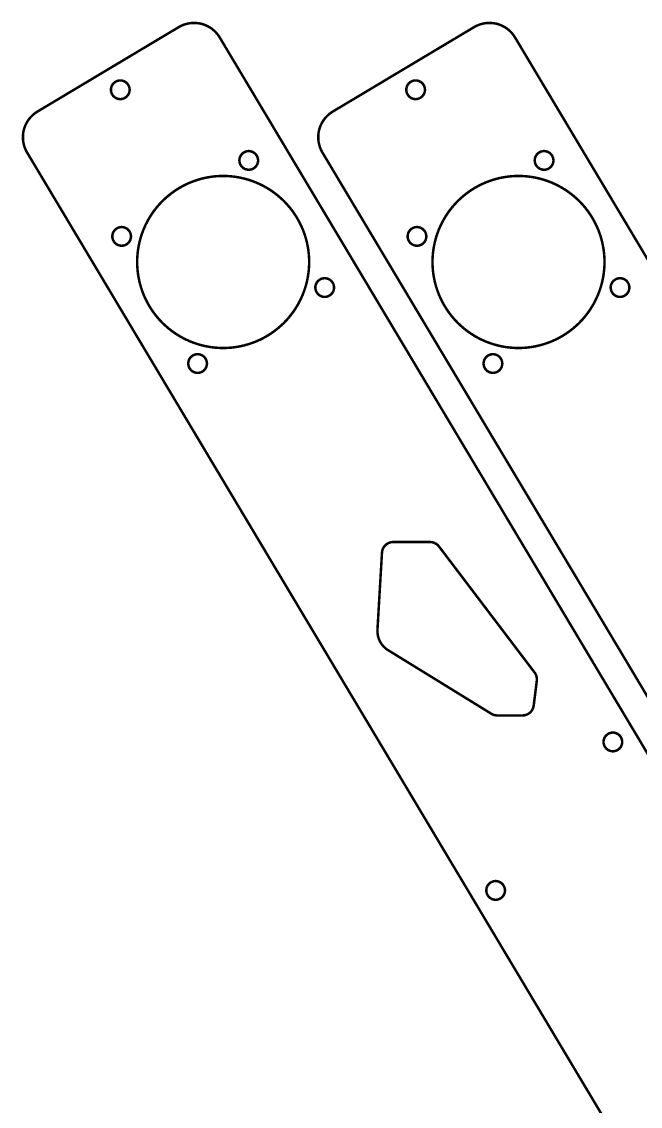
# Model space of a CAD drawing. Extents: x 0 to 578, y 0 to 442.
# Drawn here: x 0 to 82.7, y 297.1 to 442.1 of the extents above; entities that cross this region are included whole.
import ezdxf

# ---------------------------------------------------------------- set-up
doc = ezdxf.new("R2010")
doc.units = 0
doc.layers.get('0').update_dxf_attribs({"linetype": 'CONTINUOUS'})

msp = doc.modelspace()

# ---------------------------------------------------------------- linework, layer by layer
at = {"color": 0, "const_width": 0.3333}
for points in [[(84.0868, 285.126), (0.7327, 424.622), (0.7327, 424.622), (0.682, 424.707), (0.5467, 424.971), (0.3971, 425.335), (0.2844, 425.71), (0.2089, 426.092), (0.1711, 426.481), (0.1713, 426.872), (0.21, 427.263), (0.2635, 427.556), (0.2877, 427.651), (0.3118, 427.747), (0.4032, 428.029), (0.5544, 428.392), (0.7395, 428.737), (0.9569, 429.061), (1.2047, 429.362), (1.4814, 429.639), (1.7853, 429.888), (2.0298, 430.057), (2.1147, 430.107), (21, 441.392), (21.0849, 441.443), (21.3494, 441.578), (21.7128, 441.728), (22.0874, 441.84), (22.4703, 441.917), (22.8586, 441.954), (23.2497, 441.954), (23.6408, 441.915), (23.9331, 441.861), (24.029, 441.838), (24.1247, 441.814), (24.4075, 441.722), (24.7703, 441.571), (25.1149, 441.386), (25.439, 441.168), (25.7403, 440.921), (26.0168, 440.643), (26.2658, 440.34), (26.4347, 440.096), (26.4856, 440.01), (119.035, 285.126)], [(123.579, 285.126), (40.2251, 424.622), (40.2251, 424.622), (40.1744, 424.707), (40.0392, 424.971), (39.8896, 425.335), (39.7768, 425.71), (39.7014, 426.092), (39.6635, 426.481), (39.6638, 426.872), (39.7024, 427.263), (39.7558, 427.556), (39.78, 427.651), (39.8042, 427.747), (39.8956, 428.029), (40.0467, 428.392), (40.2318, 428.737), (40.4492, 429.061), (40.6971, 429.362), (40.9739, 429.639), (41.2778, 429.888), (41.5222, 430.057), (41.6071, 430.107), (60.4924, 441.392), (60.5772, 441.443), (60.8418, 441.578), (61.2051, 441.728), (61.5797, 441.84), (61.9626, 441.917), (62.351, 441.954), (62.7421, 441.954), (63.1332, 441.915), (63.4256, 441.861), (63.5214, 441.838), (63.6172, 441.814), (63.9, 441.722), (64.2626, 441.571), (64.6072, 441.386), (64.9312, 441.168), (65.2326, 440.921), (65.5092, 440.643), (65.7582, 440.34), (65.9271, 440.096), (65.9779, 440.01), (158.526, 285.126)]]:
    msp.add_lwpolyline(points, dxfattribs=at)
at = {"color": 0}
for points in [[(84.0868, 285.126), (0.7327, 424.622), (0.7327, 424.622), (0.682, 424.707), (0.5467, 424.971), (0.3971, 425.335), (0.2844, 425.71), (0.2089, 426.092), (0.1711, 426.481), (0.1713, 426.872), (0.21, 427.263), (0.2635, 427.556), (0.2877, 427.651), (0.3118, 427.747), (0.4032, 428.029), (0.5544, 428.392), (0.7395, 428.737), (0.9569, 429.061), (1.2047, 429.362), (1.4814, 429.639), (1.7853, 429.888), (2.0298, 430.057), (2.1147, 430.107), (21, 441.392), (21.0849, 441.443), (21.3494, 441.578), (21.7128, 441.728), (22.0874, 441.84), (22.4703, 441.917), (22.8586, 441.954), (23.2497, 441.954), (23.6408, 441.915), (23.9331, 441.861), (24.029, 441.838), (24.1247, 441.814), (24.4075, 441.722), (24.7703, 441.571), (25.1149, 441.386), (25.439, 441.168), (25.7403, 440.921), (26.0168, 440.643), (26.2658, 440.34), (26.4347, 440.096), (26.4856, 440.01), (119.035, 285.126)], [(123.579, 285.126), (40.2251, 424.622), (40.2251, 424.622), (40.1744, 424.707), (40.0392, 424.971), (39.8896, 425.335), (39.7768, 425.71), (39.7014, 426.092), (39.6635, 426.481), (39.6638, 426.872), (39.7024, 427.263), (39.7558, 427.556), (39.78, 427.651), (39.8042, 427.747), (39.8956, 428.029), (40.0467, 428.392), (40.2318, 428.737), (40.4492, 429.061), (40.6971, 429.362), (40.9739, 429.639), (41.2778, 429.888), (41.5222, 430.057), (41.6071, 430.107), (60.4924, 441.392), (60.5772, 441.443), (60.8418, 441.578), (61.2051, 441.728), (61.5797, 441.84), (61.9626, 441.917), (62.351, 441.954), (62.7421, 441.954), (63.1332, 441.915), (63.4256, 441.861), (63.5214, 441.838), (63.6172, 441.814), (63.9, 441.722), (64.2626, 441.571), (64.6072, 441.386), (64.9312, 441.168), (65.2326, 440.921), (65.5092, 440.643), (65.7582, 440.34), (65.9271, 440.096), (65.9779, 440.01), (158.526, 285.126)]]:
    msp.add_lwpolyline(points, dxfattribs=at)
at = {"color": 0, "const_width": 0.3333}
for points in [[(11.9385, 433.019), (11.9385, 433.083), (11.9639, 433.272), (12.0367, 433.507), (12.152, 433.719), (12.3046, 433.904), (12.4896, 434.057), (12.7019, 434.172), (12.9366, 434.244), (13.1255, 434.269), (13.1885, 434.269), (13.2515, 434.269), (13.4404, 434.244), (13.6751, 434.172), (13.8874, 434.057), (14.0724, 433.904), (14.225, 433.719), (14.3403, 433.507), (14.4131, 433.272), (14.4385, 433.083), (14.4385, 433.019), (14.4385, 432.957), (14.4131, 432.768), (14.3403, 432.533), (14.225, 432.321), (14.0724, 432.136), (13.8874, 431.983), (13.6751, 431.868), (13.4404, 431.796), (13.2515, 431.769), (13.1885, 431.769), (13.1255, 431.769), (12.9366, 431.796), (12.7019, 431.868), (12.4896, 431.983), (12.3046, 432.136), (12.152, 432.321), (12.0367, 432.533), (11.9639, 432.768), (11.9385, 432.957), (11.9385, 433.019)], [(51.4308, 433.019), (51.4308, 433.083), (51.4563, 433.272), (51.529, 433.507), (51.6443, 433.719), (51.7969, 433.904), (51.9819, 434.057), (52.1943, 434.172), (52.4289, 434.244), (52.6179, 434.269), (52.6808, 434.269), (52.7438, 434.269), (52.9328, 434.244), (53.1674, 434.172), (53.3797, 434.057), (53.5647, 433.904), (53.7174, 433.719), (53.8326, 433.507), (53.9054, 433.272), (53.9308, 433.083), (53.9308, 433.019), (53.9308, 432.957), (53.9054, 432.768), (53.8326, 432.533), (53.7174, 432.321), (53.5647, 432.136), (53.3797, 431.983), (53.1674, 431.868), (52.9328, 431.796), (52.7438, 431.769), (52.6808, 431.769), (52.6179, 431.769), (52.4289, 431.796), (52.1943, 431.868), (51.9819, 431.983), (51.7969, 432.136), (51.6443, 432.321), (51.529, 432.533), (51.4563, 432.768), (51.4308, 432.957), (51.4308, 433.019)], [(29.1154, 423.575), (29.1154, 423.638), (29.1408, 423.826), (29.2136, 424.061), (29.3289, 424.274), (29.4815, 424.458), (29.6664, 424.611), (29.8788, 424.726), (30.1135, 424.799), (30.3024, 424.825), (30.3654, 424.825), (30.4283, 424.825), (30.6174, 424.799), (30.8519, 424.726), (31.0643, 424.611), (31.2493, 424.458), (31.4019, 424.274), (31.5171, 424.061), (31.59, 423.826), (31.6154, 423.638), (31.6154, 423.575), (31.6154, 423.511), (31.59, 423.322), (31.5171, 423.088), (31.4019, 422.875), (31.2493, 422.69), (31.0643, 422.537), (30.8519, 422.422), (30.6174, 422.35), (30.4283, 422.325), (30.3654, 422.325), (30.3024, 422.325), (30.1135, 422.35), (29.8788, 422.422), (29.6664, 422.537), (29.4815, 422.69), (29.3289, 422.875), (29.2136, 423.088), (29.1408, 423.322), (29.1154, 423.511), (29.1154, 423.575)], [(68.6078, 423.575), (68.6078, 423.638), (68.6332, 423.826), (68.706, 424.061), (68.8212, 424.274), (68.9739, 424.458), (69.1589, 424.611), (69.3713, 424.726), (69.6058, 424.799), (69.7947, 424.825), (69.8578, 424.825), (69.9207, 424.825), (70.1096, 424.799), (70.3443, 424.726), (70.5567, 424.611), (70.7415, 424.458), (70.8943, 424.274), (71.0094, 424.061), (71.0824, 423.826), (71.1078, 423.638), (71.1078, 423.575), (71.1078, 423.511), (71.0824, 423.322), (71.0094, 423.088), (70.8943, 422.875), (70.7415, 422.69), (70.5567, 422.537), (70.3443, 422.422), (70.1096, 422.35), (69.9207, 422.325), (69.8578, 422.325), (69.7947, 422.325), (69.6058, 422.35), (69.3713, 422.422), (69.1589, 422.537), (68.9739, 422.69), (68.8212, 422.875), (68.706, 423.088), (68.6332, 423.322), (68.6078, 423.511), (68.6078, 423.575)], [(15.4457, 409.997), (15.4457, 410.14), (15.4597, 410.568), (15.5019, 411.133), (15.5717, 411.696), (15.6686, 412.251), (15.7924, 412.8), (15.9428, 413.342), (16.119, 413.875), (16.321, 414.399), (16.5482, 414.911), (16.8004, 415.412), (17.0769, 415.901), (17.3778, 416.378), (17.7022, 416.839), (18.05, 417.285), (18.4207, 417.715), (18.7131, 418.028), (18.8139, 418.129), (18.9147, 418.229), (19.2271, 418.522), (19.6574, 418.893), (20.1039, 419.24), (20.5654, 419.565), (21.0412, 419.865), (21.5304, 420.143), (22.0318, 420.394), (22.5447, 420.622), (23.0682, 420.824), (23.601, 421), (24.1425, 421.15), (24.6917, 421.274), (25.2474, 421.371), (25.809, 421.44), (26.3754, 421.483), (26.8031, 421.497), (26.9457, 421.497), (27.0882, 421.497), (27.5158, 421.483), (28.0822, 421.44), (28.6439, 421.371), (29.1997, 421.274), (29.7487, 421.15), (30.2903, 421), (30.8232, 420.824), (31.3465, 420.622), (31.8594, 420.394), (32.3608, 420.143), (32.85, 419.865), (33.3258, 419.565), (33.7875, 419.24), (34.2339, 418.893), (34.6642, 418.522), (34.9765, 418.229), (35.0774, 418.129), (35.1782, 418.028), (35.4706, 417.715), (35.8413, 417.285), (36.189, 416.839), (36.5135, 416.378), (36.8143, 415.901), (37.0908, 415.412), (37.3431, 414.911), (37.5703, 414.399), (37.7722, 413.875), (37.9485, 413.342), (38.0988, 412.8), (38.2226, 412.251), (38.3196, 411.696), (38.3893, 411.133), (38.4315, 410.568), (38.4457, 410.14), (38.4457, 409.997), (38.4457, 409.854), (38.4315, 409.426), (38.3893, 408.861), (38.3196, 408.299), (38.2226, 407.743), (38.0988, 407.194), (37.9485, 406.653), (37.7722, 406.119), (37.5703, 405.596), (37.3431, 405.083), (37.0908, 404.582), (36.8143, 404.093), (36.5135, 403.617), (36.189, 403.156), (35.8413, 402.708), (35.4706, 402.279), (35.1782, 401.967), (35.0774, 401.865), (34.9765, 401.765), (34.6642, 401.472), (34.2339, 401.101), (33.7875, 400.754), (33.3258, 400.429), (32.85, 400.129), (32.3608, 399.851), (31.8594, 399.6), (31.3465, 399.372), (30.8232, 399.171), (30.2903, 398.994), (29.7487, 398.844), (29.1997, 398.719), (28.6439, 398.624), (28.0822, 398.553), (27.5158, 398.511), (27.0882, 398.497), (26.9457, 398.497), (26.8031, 398.497), (26.3754, 398.511), (25.809, 398.553), (25.2474, 398.624), (24.6917, 398.719), (24.1425, 398.844), (23.601, 398.994), (23.0682, 399.171), (22.5447, 399.372), (22.0318, 399.6), (21.5304, 399.851), (21.0412, 400.129), (20.5654, 400.429), (20.1039, 400.754), (19.6574, 401.101), (19.2271, 401.472), (18.9147, 401.765), (18.8139, 401.865), (18.7131, 401.967), (18.4207, 402.279), (18.05, 402.708), (17.7022, 403.156), (17.3778, 403.617), (17.0769, 404.093), (16.8004, 404.582), (16.5482, 405.083), (16.321, 405.596), (16.119, 406.119), (15.9428, 406.653), (15.7924, 407.194), (15.6686, 407.743), (15.5717, 408.299), (15.5019, 408.861), (15.4597, 409.426), (15.4457, 409.854), (15.4457, 409.997)], [(54.9381, 409.997), (54.9381, 410.14), (54.9521, 410.568), (54.9943, 411.133), (55.064, 411.696), (55.161, 412.251), (55.2847, 412.8), (55.435, 413.342), (55.6114, 413.875), (55.8133, 414.399), (56.0406, 414.911), (56.2928, 415.412), (56.5693, 415.901), (56.8701, 416.378), (57.1946, 416.839), (57.5424, 417.285), (57.9129, 417.715), (58.2054, 418.028), (58.3062, 418.129), (58.4071, 418.229), (58.7194, 418.522), (59.1497, 418.893), (59.5963, 419.24), (60.0578, 419.565), (60.5336, 419.865), (61.0228, 420.143), (61.5242, 420.394), (62.0371, 420.622), (62.5606, 420.824), (63.0933, 421), (63.6349, 421.15), (64.184, 421.274), (64.7397, 421.371), (65.3014, 421.44), (65.8678, 421.483), (66.2954, 421.497), (66.4381, 421.497), (66.5806, 421.497), (67.0082, 421.483), (67.5746, 421.44), (68.1361, 421.371), (68.6919, 421.274), (69.2411, 421.15), (69.7826, 421), (70.3154, 420.824), (70.8389, 420.622), (71.3517, 420.394), (71.8532, 420.143), (72.3424, 419.865), (72.8182, 419.565), (73.2797, 419.24), (73.7263, 418.893), (74.1565, 418.522), (74.4689, 418.229), (74.5697, 418.129), (74.6706, 418.028), (74.9629, 417.715), (75.3336, 417.285), (75.6814, 416.839), (76.0058, 416.378), (76.3065, 415.901), (76.5832, 415.412), (76.8353, 414.911), (77.0626, 414.399), (77.2646, 413.875), (77.441, 413.342), (77.5912, 412.8), (77.715, 412.251), (77.8119, 411.696), (77.8817, 411.133), (77.9239, 410.568), (77.9381, 410.14), (77.9381, 409.997), (77.9381, 409.854), (77.9239, 409.426), (77.8817, 408.861), (77.8119, 408.299), (77.715, 407.743), (77.5912, 407.194), (77.441, 406.653), (77.2646, 406.119), (77.0626, 405.596), (76.8353, 405.083), (76.5832, 404.582), (76.3065, 404.093), (76.0058, 403.617), (75.6814, 403.156), (75.3336, 402.708), (74.9629, 402.279), (74.6706, 401.967), (74.5697, 401.865), (74.469, 401.765), (74.1565, 401.472), (73.7263, 401.101), (73.2797, 400.754), (72.8182, 400.429), (72.3424, 400.129), (71.8532, 399.851), (71.3517, 399.6), (70.8389, 399.372), (70.3154, 399.171), (69.7826, 398.994), (69.2411, 398.844), (68.6919, 398.719), (68.1361, 398.624), (67.5746, 398.553), (67.0082, 398.511), (66.5806, 398.497), (66.4381, 398.497), (66.2954, 398.497), (65.8678, 398.511), (65.3014, 398.553), (64.7397, 398.624), (64.184, 398.719), (63.6349, 398.844), (63.0933, 398.994), (62.5606, 399.171), (62.0371, 399.372), (61.5242, 399.6), (61.0228, 399.851), (60.5336, 400.129), (60.0578, 400.429), (59.5963, 400.754), (59.1497, 401.101), (58.7194, 401.472), (58.4071, 401.765), (58.3062, 401.865), (58.2054, 401.967), (57.9129, 402.279), (57.5424, 402.708), (57.1946, 403.156), (56.8701, 403.617), (56.5693, 404.093), (56.2928, 404.582), (56.0406, 405.083), (55.8133, 405.596), (55.6114, 406.119), (55.435, 406.653), (55.2847, 407.194), (55.161, 407.743), (55.064, 408.299), (54.9943, 408.861), (54.9521, 409.426), (54.9381, 409.854), (54.9381, 409.997)], [(12.1196, 413.417), (12.1196, 413.479), (12.145, 413.668), (12.2178, 413.903), (12.3331, 414.115), (12.4857, 414.3), (12.6707, 414.453), (12.883, 414.568), (13.1177, 414.642), (13.3066, 414.667), (13.3696, 414.667), (13.4326, 414.667), (13.6215, 414.642), (13.8562, 414.568), (14.0685, 414.453), (14.2535, 414.3), (14.4061, 414.115), (14.5214, 413.903), (14.5942, 413.668), (14.6196, 413.479), (14.6196, 413.417), (14.6196, 413.354), (14.5942, 413.165), (14.5214, 412.931), (14.4061, 412.718), (14.2535, 412.533), (14.0685, 412.381), (13.8562, 412.265), (13.6215, 412.192), (13.4326, 412.167), (13.3696, 412.167), (13.3066, 412.167), (13.1177, 412.192), (12.883, 412.265), (12.6707, 412.381), (12.4857, 412.533), (12.3331, 412.718), (12.2178, 412.931), (12.145, 413.165), (12.1196, 413.354), (12.1196, 413.417)], [(51.6119, 413.417), (51.6119, 413.479), (51.6374, 413.668), (51.7101, 413.903), (51.8254, 414.115), (51.9781, 414.3), (52.1631, 414.453), (52.3754, 414.568), (52.61, 414.642), (52.799, 414.667), (52.8619, 414.667), (52.9249, 414.667), (53.1139, 414.642), (53.3485, 414.568), (53.5608, 414.453), (53.7458, 414.3), (53.8985, 414.115), (54.0138, 413.903), (54.0865, 413.668), (54.1119, 413.479), (54.1119, 413.417), (54.1119, 413.354), (54.0865, 413.165), (54.0138, 412.931), (53.8985, 412.718), (53.7458, 412.533), (53.5608, 412.381), (53.3485, 412.265), (53.1139, 412.192), (52.9249, 412.167), (52.8619, 412.167), (52.799, 412.167), (52.61, 412.192), (52.3754, 412.265), (52.1631, 412.381), (51.9781, 412.533), (51.8254, 412.718), (51.7101, 412.931), (51.6374, 413.165), (51.6119, 413.354), (51.6119, 413.417)], [(39.2717, 406.578), (39.2717, 406.64), (39.2971, 406.829), (39.3699, 407.064), (39.4851, 407.276), (39.6378, 407.461), (39.8226, 407.614), (40.035, 407.729), (40.2697, 407.803), (40.4586, 407.828), (40.5217, 407.828), (40.5846, 407.828), (40.7736, 407.803), (41.0082, 407.729), (41.2206, 407.614), (41.4056, 407.461), (41.5582, 407.276), (41.6733, 407.064), (41.7463, 406.829), (41.7717, 406.64), (41.7717, 406.578), (41.7717, 406.515), (41.7463, 406.326), (41.6733, 406.092), (41.5582, 405.879), (41.4056, 405.694), (41.2206, 405.542), (41.0082, 405.426), (40.7736, 405.353), (40.5846, 405.328), (40.5217, 405.328), (40.4586, 405.328), (40.2697, 405.353), (40.035, 405.426), (39.8226, 405.542), (39.6378, 405.694), (39.4851, 405.879), (39.3699, 406.092), (39.2971, 406.326), (39.2717, 406.515), (39.2717, 406.578)], [(78.764, 406.578), (78.764, 406.64), (78.7894, 406.829), (78.8622, 407.064), (78.9775, 407.276), (79.1301, 407.461), (79.3151, 407.614), (79.5275, 407.729), (79.7621, 407.803), (79.951, 407.828), (80.014, 407.828), (80.0769, 407.828), (80.2658, 407.803), (80.5006, 407.729), (80.7129, 407.614), (80.8978, 407.461), (81.0506, 407.276), (81.1657, 407.064), (81.2386, 406.829), (81.264, 406.64), (81.264, 406.578), (81.264, 406.515), (81.2386, 406.326), (81.1657, 406.092), (81.0506, 405.879), (80.8978, 405.694), (80.7129, 405.542), (80.5006, 405.426), (80.2658, 405.353), (80.0769, 405.328), (80.014, 405.328), (79.951, 405.328), (79.7621, 405.353), (79.5275, 405.426), (79.3151, 405.542), (79.1301, 405.694), (78.9775, 405.879), (78.8622, 406.092), (78.7894, 406.326), (78.764, 406.515), (78.764, 406.578)], [(22.2758, 396.419), (22.2758, 396.483), (22.3012, 396.672), (22.374, 396.907), (22.4893, 397.118), (22.6419, 397.304), (22.8269, 397.457), (23.0393, 397.571), (23.2739, 397.644), (23.4629, 397.669), (23.5258, 397.669), (23.5888, 397.669), (23.7778, 397.644), (24.0124, 397.571), (24.2247, 397.457), (24.4097, 397.304), (24.5624, 397.118), (24.6776, 396.907), (24.7504, 396.672), (24.7758, 396.483), (24.7758, 396.419), (24.7758, 396.357), (24.7504, 396.168), (24.6776, 395.933), (24.5624, 395.721), (24.4097, 395.536), (24.2247, 395.383), (24.0124, 395.268), (23.7778, 395.196), (23.5888, 395.169), (23.5258, 395.169), (23.4629, 395.169), (23.2739, 395.196), (23.0393, 395.268), (22.8269, 395.383), (22.6419, 395.536), (22.4893, 395.721), (22.374, 395.933), (22.3012, 396.168), (22.2758, 396.357), (22.2758, 396.419)], [(61.7682, 396.419), (61.7682, 396.483), (61.7936, 396.672), (61.8664, 396.907), (61.9817, 397.118), (62.1343, 397.304), (62.3193, 397.457), (62.5317, 397.571), (62.7662, 397.644), (62.9553, 397.669), (63.0182, 397.669), (63.0811, 397.669), (63.2701, 397.644), (63.5047, 397.571), (63.7171, 397.457), (63.9021, 397.304), (64.0547, 397.118), (64.17, 396.907), (64.2428, 396.672), (64.2682, 396.483), (64.2682, 396.419), (64.2682, 396.357), (64.2428, 396.168), (64.17, 395.933), (64.0547, 395.721), (63.9021, 395.536), (63.7171, 395.383), (63.5047, 395.268), (63.2701, 395.196), (63.0811, 395.169), (63.0182, 395.169), (62.9553, 395.169), (62.7662, 395.196), (62.5317, 395.268), (62.3193, 395.383), (62.1343, 395.536), (61.9817, 395.721), (61.8664, 395.933), (61.7936, 396.168), (61.7682, 396.357), (61.7682, 396.419)], [(47.5778, 360.831), (47.5717, 360.729), (47.5817, 360.421), (47.6404, 360.021), (47.7513, 359.636), (47.9118, 359.269), (48.1194, 358.929), (48.3717, 358.617), (48.6658, 358.339), (48.9125, 358.154), (48.9996, 358.101), (62.8075, 349.599), (62.8514, 349.571), (62.9911, 349.503), (63.1853, 349.432), (63.3871, 349.39), (63.5422, 349.376), (63.594, 349.376), (66.9819, 349.376), (67.0512, 349.376), (67.2592, 349.401), (67.5204, 349.476), (67.7607, 349.594), (67.9747, 349.751), (68.1578, 349.944), (68.3046, 350.168), (68.4104, 350.418), (68.4618, 350.621), (68.4703, 350.69), (68.8857, 354.021), (68.8946, 354.093), (68.8935, 354.311), (68.8457, 354.596), (68.7446, 354.865), (68.6358, 355.056), (68.5921, 355.112), (55.8065, 371.963), (55.7801, 371.997), (55.6929, 372.096), (55.5661, 372.213), (55.4275, 372.315), (55.2786, 372.4), (55.121, 372.467), (54.9563, 372.515), (54.786, 372.546), (54.6551, 372.556), (54.6115, 372.556), (49.6803, 372.556), (49.6435, 372.556), (49.5331, 372.549), (49.3897, 372.528), (49.2511, 372.493), (49.1178, 372.447), (48.9903, 372.388), (48.8697, 372.318), (48.7564, 372.237), (48.6511, 372.147), (48.5546, 372.047), (48.4676, 371.939), (48.3907, 371.822), (48.3247, 371.699), (48.2703, 371.568), (48.2279, 371.432), (48.1986, 371.29), (48.185, 371.181), (48.1828, 371.144), (47.5778, 360.831)], [(77.8061, 345.832), (77.8061, 345.896), (77.8315, 346.085), (77.9043, 346.318), (78.0196, 346.531), (78.1722, 346.717), (78.3571, 346.868), (78.5694, 346.983), (78.8042, 347.057), (78.9931, 347.082), (79.0561, 347.082), (79.119, 347.082), (79.3081, 347.057), (79.5426, 346.983), (79.755, 346.868), (79.94, 346.717), (80.0926, 346.531), (80.2078, 346.318), (80.2807, 346.085), (80.3061, 345.896), (80.3061, 345.832), (80.3061, 345.769), (80.2807, 345.581), (80.2078, 345.346), (80.0926, 345.133), (79.94, 344.949), (79.755, 344.796), (79.5426, 344.681), (79.3081, 344.608), (79.119, 344.582), (79.0561, 344.582), (78.9931, 344.582), (78.8042, 344.608), (78.5694, 344.681), (78.3571, 344.796), (78.1722, 344.949), (78.0196, 345.133), (77.9043, 345.346), (77.8315, 345.581), (77.8061, 345.769), (77.8061, 345.832)], [(62.1294, 325.981), (62.1294, 326.043), (62.1547, 326.232), (62.2276, 326.467), (62.3429, 326.679), (62.4956, 326.864), (62.6806, 327.017), (62.8929, 327.132), (63.1275, 327.206), (63.3164, 327.231), (63.3794, 327.231), (63.4424, 327.231), (63.6313, 327.206), (63.866, 327.132), (64.0783, 327.017), (64.2632, 326.864), (64.416, 326.679), (64.5311, 326.467), (64.6039, 326.232), (64.6294, 326.043), (64.6294, 325.981), (64.6294, 325.918), (64.6039, 325.729), (64.5311, 325.494), (64.416, 325.282), (64.2632, 325.097), (64.0783, 324.944), (63.866, 324.829), (63.6313, 324.756), (63.4424, 324.731), (63.3794, 324.731), (63.3164, 324.731), (63.1275, 324.756), (62.8929, 324.829), (62.6806, 324.944), (62.4956, 325.097), (62.3429, 325.282), (62.2276, 325.494), (62.1547, 325.729), (62.1294, 325.918), (62.1294, 325.981)]]:
    msp.add_lwpolyline(points, close=True, dxfattribs=at)
at = {"color": 0}
for points in [[(11.9385, 433.019), (11.9385, 433.083), (11.9639, 433.272), (12.0367, 433.507), (12.152, 433.719), (12.3046, 433.904), (12.4896, 434.057), (12.7019, 434.172), (12.9366, 434.244), (13.1255, 434.269), (13.1885, 434.269), (13.2515, 434.269), (13.4404, 434.244), (13.6751, 434.172), (13.8874, 434.057), (14.0724, 433.904), (14.225, 433.719), (14.3403, 433.507), (14.4131, 433.272), (14.4385, 433.083), (14.4385, 433.019), (14.4385, 432.957), (14.4131, 432.768), (14.3403, 432.533), (14.225, 432.321), (14.0724, 432.136), (13.8874, 431.983), (13.6751, 431.868), (13.4404, 431.796), (13.2515, 431.769), (13.1885, 431.769), (13.1255, 431.769), (12.9366, 431.796), (12.7019, 431.868), (12.4896, 431.983), (12.3046, 432.136), (12.152, 432.321), (12.0367, 432.533), (11.9639, 432.768), (11.9385, 432.957), (11.9385, 433.019)], [(51.4308, 433.019), (51.4308, 433.083), (51.4563, 433.272), (51.529, 433.507), (51.6443, 433.719), (51.7969, 433.904), (51.9819, 434.057), (52.1943, 434.172), (52.4289, 434.244), (52.6179, 434.269), (52.6808, 434.269), (52.7438, 434.269), (52.9328, 434.244), (53.1674, 434.172), (53.3797, 434.057), (53.5647, 433.904), (53.7174, 433.719), (53.8326, 433.507), (53.9054, 433.272), (53.9308, 433.083), (53.9308, 433.019), (53.9308, 432.957), (53.9054, 432.768), (53.8326, 432.533), (53.7174, 432.321), (53.5647, 432.136), (53.3797, 431.983), (53.1674, 431.868), (52.9328, 431.796), (52.7438, 431.769), (52.6808, 431.769), (52.6179, 431.769), (52.4289, 431.796), (52.1943, 431.868), (51.9819, 431.983), (51.7969, 432.136), (51.6443, 432.321), (51.529, 432.533), (51.4563, 432.768), (51.4308, 432.957), (51.4308, 433.019)], [(29.1154, 423.575), (29.1154, 423.638), (29.1408, 423.826), (29.2136, 424.061), (29.3289, 424.274), (29.4815, 424.458), (29.6664, 424.611), (29.8788, 424.726), (30.1135, 424.799), (30.3024, 424.825), (30.3654, 424.825), (30.4283, 424.825), (30.6174, 424.799), (30.8519, 424.726), (31.0643, 424.611), (31.2493, 424.458), (31.4019, 424.274), (31.5171, 424.061), (31.59, 423.826), (31.6154, 423.638), (31.6154, 423.575), (31.6154, 423.511), (31.59, 423.322), (31.5171, 423.088), (31.4019, 422.875), (31.2493, 422.69), (31.0643, 422.537), (30.8519, 422.422), (30.6174, 422.35), (30.4283, 422.325), (30.3654, 422.325), (30.3024, 422.325), (30.1135, 422.35), (29.8788, 422.422), (29.6664, 422.537), (29.4815, 422.69), (29.3289, 422.875), (29.2136, 423.088), (29.1408, 423.322), (29.1154, 423.511), (29.1154, 423.575)], [(68.6078, 423.575), (68.6078, 423.638), (68.6332, 423.826), (68.706, 424.061), (68.8212, 424.274), (68.9739, 424.458), (69.1589, 424.611), (69.3713, 424.726), (69.6058, 424.799), (69.7947, 424.825), (69.8578, 424.825), (69.9207, 424.825), (70.1096, 424.799), (70.3443, 424.726), (70.5567, 424.611), (70.7415, 424.458), (70.8943, 424.274), (71.0094, 424.061), (71.0824, 423.826), (71.1078, 423.638), (71.1078, 423.575), (71.1078, 423.511), (71.0824, 423.322), (71.0094, 423.088), (70.8943, 422.875), (70.7415, 422.69), (70.5567, 422.537), (70.3443, 422.422), (70.1096, 422.35), (69.9207, 422.325), (69.8578, 422.325), (69.7947, 422.325), (69.6058, 422.35), (69.3713, 422.422), (69.1589, 422.537), (68.9739, 422.69), (68.8212, 422.875), (68.706, 423.088), (68.6332, 423.322), (68.6078, 423.511), (68.6078, 423.575)], [(15.4457, 409.997), (15.4457, 410.14), (15.4597, 410.568), (15.5019, 411.133), (15.5717, 411.696), (15.6686, 412.251), (15.7924, 412.8), (15.9428, 413.342), (16.119, 413.875), (16.321, 414.399), (16.5482, 414.911), (16.8004, 415.412), (17.0769, 415.901), (17.3778, 416.378), (17.7022, 416.839), (18.05, 417.285), (18.4207, 417.715), (18.7131, 418.028), (18.8139, 418.129), (18.9147, 418.229), (19.2271, 418.522), (19.6574, 418.893), (20.1039, 419.24), (20.5654, 419.565), (21.0412, 419.865), (21.5304, 420.143), (22.0318, 420.394), (22.5447, 420.622), (23.0682, 420.824), (23.601, 421), (24.1425, 421.15), (24.6917, 421.274), (25.2474, 421.371), (25.809, 421.44), (26.3754, 421.483), (26.8031, 421.497), (26.9457, 421.497), (27.0882, 421.497), (27.5158, 421.483), (28.0822, 421.44), (28.6439, 421.371), (29.1997, 421.274), (29.7487, 421.15), (30.2903, 421), (30.8232, 420.824), (31.3465, 420.622), (31.8594, 420.394), (32.3608, 420.143), (32.85, 419.865), (33.3258, 419.565), (33.7875, 419.24), (34.2339, 418.893), (34.6642, 418.522), (34.9765, 418.229), (35.0774, 418.129), (35.1782, 418.028), (35.4706, 417.715), (35.8413, 417.285), (36.189, 416.839), (36.5135, 416.378), (36.8143, 415.901), (37.0908, 415.412), (37.3431, 414.911), (37.5703, 414.399), (37.7722, 413.875), (37.9485, 413.342), (38.0988, 412.8), (38.2226, 412.251), (38.3196, 411.696), (38.3893, 411.133), (38.4315, 410.568), (38.4457, 410.14), (38.4457, 409.997), (38.4457, 409.854), (38.4315, 409.426), (38.3893, 408.861), (38.3196, 408.299), (38.2226, 407.743), (38.0988, 407.194), (37.9485, 406.653), (37.7722, 406.119), (37.5703, 405.596), (37.3431, 405.083), (37.0908, 404.582), (36.8143, 404.093), (36.5135, 403.617), (36.189, 403.156), (35.8413, 402.708), (35.4706, 402.279), (35.1782, 401.967), (35.0774, 401.865), (34.9765, 401.765), (34.6642, 401.472), (34.2339, 401.101), (33.7875, 400.754), (33.3258, 400.429), (32.85, 400.129), (32.3608, 399.851), (31.8594, 399.6), (31.3465, 399.372), (30.8232, 399.171), (30.2903, 398.994), (29.7487, 398.844), (29.1997, 398.719), (28.6439, 398.624), (28.0822, 398.553), (27.5158, 398.511), (27.0882, 398.497), (26.9457, 398.497), (26.8031, 398.497), (26.3754, 398.511), (25.809, 398.553), (25.2474, 398.624), (24.6917, 398.719), (24.1425, 398.844), (23.601, 398.994), (23.0682, 399.171), (22.5447, 399.372), (22.0318, 399.6), (21.5304, 399.851), (21.0412, 400.129), (20.5654, 400.429), (20.1039, 400.754), (19.6574, 401.101), (19.2271, 401.472), (18.9147, 401.765), (18.8139, 401.865), (18.7131, 401.967), (18.4207, 402.279), (18.05, 402.708), (17.7022, 403.156), (17.3778, 403.617), (17.0769, 404.093), (16.8004, 404.582), (16.5482, 405.083), (16.321, 405.596), (16.119, 406.119), (15.9428, 406.653), (15.7924, 407.194), (15.6686, 407.743), (15.5717, 408.299), (15.5019, 408.861), (15.4597, 409.426), (15.4457, 409.854), (15.4457, 409.997)], [(54.9381, 409.997), (54.9381, 410.14), (54.9521, 410.568), (54.9943, 411.133), (55.064, 411.696), (55.161, 412.251), (55.2847, 412.8), (55.435, 413.342), (55.6114, 413.875), (55.8133, 414.399), (56.0406, 414.911), (56.2928, 415.412), (56.5693, 415.901), (56.8701, 416.378), (57.1946, 416.839), (57.5424, 417.285), (57.9129, 417.715), (58.2054, 418.028), (58.3062, 418.129), (58.4071, 418.229), (58.7194, 418.522), (59.1497, 418.893), (59.5963, 419.24), (60.0578, 419.565), (60.5336, 419.865), (61.0228, 420.143), (61.5242, 420.394), (62.0371, 420.622), (62.5606, 420.824), (63.0933, 421), (63.6349, 421.15), (64.184, 421.274), (64.7397, 421.371), (65.3014, 421.44), (65.8678, 421.483), (66.2954, 421.497), (66.4381, 421.497), (66.5806, 421.497), (67.0082, 421.483), (67.5746, 421.44), (68.1361, 421.371), (68.6919, 421.274), (69.2411, 421.15), (69.7826, 421), (70.3154, 420.824), (70.8389, 420.622), (71.3517, 420.394), (71.8532, 420.143), (72.3424, 419.865), (72.8182, 419.565), (73.2797, 419.24), (73.7263, 418.893), (74.1565, 418.522), (74.4689, 418.229), (74.5697, 418.129), (74.6706, 418.028), (74.9629, 417.715), (75.3336, 417.285), (75.6814, 416.839), (76.0058, 416.378), (76.3065, 415.901), (76.5832, 415.412), (76.8353, 414.911), (77.0626, 414.399), (77.2646, 413.875), (77.441, 413.342), (77.5912, 412.8), (77.715, 412.251), (77.8119, 411.696), (77.8817, 411.133), (77.9239, 410.568), (77.9381, 410.14), (77.9381, 409.997), (77.9381, 409.854), (77.9239, 409.426), (77.8817, 408.861), (77.8119, 408.299), (77.715, 407.743), (77.5912, 407.194), (77.441, 406.653), (77.2646, 406.119), (77.0626, 405.596), (76.8353, 405.083), (76.5832, 404.582), (76.3065, 404.093), (76.0058, 403.617), (75.6814, 403.156), (75.3336, 402.708), (74.9629, 402.279), (74.6706, 401.967), (74.5697, 401.865), (74.469, 401.765), (74.1565, 401.472), (73.7263, 401.101), (73.2797, 400.754), (72.8182, 400.429), (72.3424, 400.129), (71.8532, 399.851), (71.3517, 399.6), (70.8389, 399.372), (70.3154, 399.171), (69.7826, 398.994), (69.2411, 398.844), (68.6919, 398.719), (68.1361, 398.624), (67.5746, 398.553), (67.0082, 398.511), (66.5806, 398.497), (66.4381, 398.497), (66.2954, 398.497), (65.8678, 398.511), (65.3014, 398.553), (64.7397, 398.624), (64.184, 398.719), (63.6349, 398.844), (63.0933, 398.994), (62.5606, 399.171), (62.0371, 399.372), (61.5242, 399.6), (61.0228, 399.851), (60.5336, 400.129), (60.0578, 400.429), (59.5963, 400.754), (59.1497, 401.101), (58.7194, 401.472), (58.4071, 401.765), (58.3062, 401.865), (58.2054, 401.967), (57.9129, 402.279), (57.5424, 402.708), (57.1946, 403.156), (56.8701, 403.617), (56.5693, 404.093), (56.2928, 404.582), (56.0406, 405.083), (55.8133, 405.596), (55.6114, 406.119), (55.435, 406.653), (55.2847, 407.194), (55.161, 407.743), (55.064, 408.299), (54.9943, 408.861), (54.9521, 409.426), (54.9381, 409.854), (54.9381, 409.997)], [(12.1196, 413.417), (12.1196, 413.479), (12.145, 413.668), (12.2178, 413.903), (12.3331, 414.115), (12.4857, 414.3), (12.6707, 414.453), (12.883, 414.568), (13.1177, 414.642), (13.3066, 414.667), (13.3696, 414.667), (13.4326, 414.667), (13.6215, 414.642), (13.8562, 414.568), (14.0685, 414.453), (14.2535, 414.3), (14.4061, 414.115), (14.5214, 413.903), (14.5942, 413.668), (14.6196, 413.479), (14.6196, 413.417), (14.6196, 413.354), (14.5942, 413.165), (14.5214, 412.931), (14.4061, 412.718), (14.2535, 412.533), (14.0685, 412.381), (13.8562, 412.265), (13.6215, 412.192), (13.4326, 412.167), (13.3696, 412.167), (13.3066, 412.167), (13.1177, 412.192), (12.883, 412.265), (12.6707, 412.381), (12.4857, 412.533), (12.3331, 412.718), (12.2178, 412.931), (12.145, 413.165), (12.1196, 413.354), (12.1196, 413.417)], [(51.6119, 413.417), (51.6119, 413.479), (51.6374, 413.668), (51.7101, 413.903), (51.8254, 414.115), (51.9781, 414.3), (52.1631, 414.453), (52.3754, 414.568), (52.61, 414.642), (52.799, 414.667), (52.8619, 414.667), (52.9249, 414.667), (53.1139, 414.642), (53.3485, 414.568), (53.5608, 414.453), (53.7458, 414.3), (53.8985, 414.115), (54.0138, 413.903), (54.0865, 413.668), (54.1119, 413.479), (54.1119, 413.417), (54.1119, 413.354), (54.0865, 413.165), (54.0138, 412.931), (53.8985, 412.718), (53.7458, 412.533), (53.5608, 412.381), (53.3485, 412.265), (53.1139, 412.192), (52.9249, 412.167), (52.8619, 412.167), (52.799, 412.167), (52.61, 412.192), (52.3754, 412.265), (52.1631, 412.381), (51.9781, 412.533), (51.8254, 412.718), (51.7101, 412.931), (51.6374, 413.165), (51.6119, 413.354), (51.6119, 413.417)], [(39.2717, 406.578), (39.2717, 406.64), (39.2971, 406.829), (39.3699, 407.064), (39.4851, 407.276), (39.6378, 407.461), (39.8226, 407.614), (40.035, 407.729), (40.2697, 407.803), (40.4586, 407.828), (40.5217, 407.828), (40.5846, 407.828), (40.7736, 407.803), (41.0082, 407.729), (41.2206, 407.614), (41.4056, 407.461), (41.5582, 407.276), (41.6733, 407.064), (41.7463, 406.829), (41.7717, 406.64), (41.7717, 406.578), (41.7717, 406.515), (41.7463, 406.326), (41.6733, 406.092), (41.5582, 405.879), (41.4056, 405.694), (41.2206, 405.542), (41.0082, 405.426), (40.7736, 405.353), (40.5846, 405.328), (40.5217, 405.328), (40.4586, 405.328), (40.2697, 405.353), (40.035, 405.426), (39.8226, 405.542), (39.6378, 405.694), (39.4851, 405.879), (39.3699, 406.092), (39.2971, 406.326), (39.2717, 406.515), (39.2717, 406.578)], [(78.764, 406.578), (78.764, 406.64), (78.7894, 406.829), (78.8622, 407.064), (78.9775, 407.276), (79.1301, 407.461), (79.3151, 407.614), (79.5275, 407.729), (79.7621, 407.803), (79.951, 407.828), (80.014, 407.828), (80.0769, 407.828), (80.2658, 407.803), (80.5006, 407.729), (80.7129, 407.614), (80.8978, 407.461), (81.0506, 407.276), (81.1657, 407.064), (81.2386, 406.829), (81.264, 406.64), (81.264, 406.578), (81.264, 406.515), (81.2386, 406.326), (81.1657, 406.092), (81.0506, 405.879), (80.8978, 405.694), (80.7129, 405.542), (80.5006, 405.426), (80.2658, 405.353), (80.0769, 405.328), (80.014, 405.328), (79.951, 405.328), (79.7621, 405.353), (79.5275, 405.426), (79.3151, 405.542), (79.1301, 405.694), (78.9775, 405.879), (78.8622, 406.092), (78.7894, 406.326), (78.764, 406.515), (78.764, 406.578)], [(22.2758, 396.419), (22.2758, 396.483), (22.3012, 396.672), (22.374, 396.907), (22.4893, 397.118), (22.6419, 397.304), (22.8269, 397.457), (23.0393, 397.571), (23.2739, 397.644), (23.4629, 397.669), (23.5258, 397.669), (23.5888, 397.669), (23.7778, 397.644), (24.0124, 397.571), (24.2247, 397.457), (24.4097, 397.304), (24.5624, 397.118), (24.6776, 396.907), (24.7504, 396.672), (24.7758, 396.483), (24.7758, 396.419), (24.7758, 396.357), (24.7504, 396.168), (24.6776, 395.933), (24.5624, 395.721), (24.4097, 395.536), (24.2247, 395.383), (24.0124, 395.268), (23.7778, 395.196), (23.5888, 395.169), (23.5258, 395.169), (23.4629, 395.169), (23.2739, 395.196), (23.0393, 395.268), (22.8269, 395.383), (22.6419, 395.536), (22.4893, 395.721), (22.374, 395.933), (22.3012, 396.168), (22.2758, 396.357), (22.2758, 396.419)], [(61.7682, 396.419), (61.7682, 396.483), (61.7936, 396.672), (61.8664, 396.907), (61.9817, 397.118), (62.1343, 397.304), (62.3193, 397.457), (62.5317, 397.571), (62.7662, 397.644), (62.9553, 397.669), (63.0182, 397.669), (63.0811, 397.669), (63.2701, 397.644), (63.5047, 397.571), (63.7171, 397.457), (63.9021, 397.304), (64.0547, 397.118), (64.17, 396.907), (64.2428, 396.672), (64.2682, 396.483), (64.2682, 396.419), (64.2682, 396.357), (64.2428, 396.168), (64.17, 395.933), (64.0547, 395.721), (63.9021, 395.536), (63.7171, 395.383), (63.5047, 395.268), (63.2701, 395.196), (63.0811, 395.169), (63.0182, 395.169), (62.9553, 395.169), (62.7662, 395.196), (62.5317, 395.268), (62.3193, 395.383), (62.1343, 395.536), (61.9817, 395.721), (61.8664, 395.933), (61.7936, 396.168), (61.7682, 396.357), (61.7682, 396.419)], [(47.5778, 360.831), (47.5717, 360.729), (47.5817, 360.421), (47.6404, 360.021), (47.7513, 359.636), (47.9118, 359.269), (48.1194, 358.929), (48.3717, 358.617), (48.6658, 358.339), (48.9125, 358.154), (48.9996, 358.101), (62.8075, 349.599), (62.8514, 349.571), (62.9911, 349.503), (63.1853, 349.432), (63.3871, 349.39), (63.5422, 349.376), (63.594, 349.376), (66.9819, 349.376), (67.0512, 349.376), (67.2592, 349.401), (67.5204, 349.476), (67.7607, 349.594), (67.9747, 349.751), (68.1578, 349.944), (68.3046, 350.168), (68.4104, 350.418), (68.4618, 350.621), (68.4703, 350.69), (68.8857, 354.021), (68.8946, 354.093), (68.8935, 354.311), (68.8457, 354.596), (68.7446, 354.865), (68.6358, 355.056), (68.5921, 355.112), (55.8065, 371.963), (55.7801, 371.997), (55.6929, 372.096), (55.5661, 372.213), (55.4275, 372.315), (55.2786, 372.4), (55.121, 372.467), (54.9563, 372.515), (54.786, 372.546), (54.6551, 372.556), (54.6115, 372.556), (49.6803, 372.556), (49.6435, 372.556), (49.5331, 372.549), (49.3897, 372.528), (49.2511, 372.493), (49.1178, 372.447), (48.9903, 372.388), (48.8697, 372.318), (48.7564, 372.237), (48.6511, 372.147), (48.5546, 372.047), (48.4676, 371.939), (48.3907, 371.822), (48.3247, 371.699), (48.2703, 371.568), (48.2279, 371.432), (48.1986, 371.29), (48.185, 371.181), (48.1828, 371.144), (47.5778, 360.831)], [(77.8061, 345.832), (77.8061, 345.896), (77.8315, 346.085), (77.9043, 346.318), (78.0196, 346.531), (78.1722, 346.717), (78.3571, 346.868), (78.5694, 346.983), (78.8042, 347.057), (78.9931, 347.082), (79.0561, 347.082), (79.119, 347.082), (79.3081, 347.057), (79.5426, 346.983), (79.755, 346.868), (79.94, 346.717), (80.0926, 346.531), (80.2078, 346.318), (80.2807, 346.085), (80.3061, 345.896), (80.3061, 345.832), (80.3061, 345.769), (80.2807, 345.581), (80.2078, 345.346), (80.0926, 345.133), (79.94, 344.949), (79.755, 344.796), (79.5426, 344.681), (79.3081, 344.608), (79.119, 344.582), (79.0561, 344.582), (78.9931, 344.582), (78.8042, 344.608), (78.5694, 344.681), (78.3571, 344.796), (78.1722, 344.949), (78.0196, 345.133), (77.9043, 345.346), (77.8315, 345.581), (77.8061, 345.769), (77.8061, 345.832)], [(62.1294, 325.981), (62.1294, 326.043), (62.1547, 326.232), (62.2276, 326.467), (62.3429, 326.679), (62.4956, 326.864), (62.6806, 327.017), (62.8929, 327.132), (63.1275, 327.206), (63.3164, 327.231), (63.3794, 327.231), (63.4424, 327.231), (63.6313, 327.206), (63.866, 327.132), (64.0783, 327.017), (64.2632, 326.864), (64.416, 326.679), (64.5311, 326.467), (64.6039, 326.232), (64.6294, 326.043), (64.6294, 325.981), (64.6294, 325.918), (64.6039, 325.729), (64.5311, 325.494), (64.416, 325.282), (64.2632, 325.097), (64.0783, 324.944), (63.866, 324.829), (63.6313, 324.756), (63.4424, 324.731), (63.3794, 324.731), (63.3164, 324.731), (63.1275, 324.756), (62.8929, 324.829), (62.6806, 324.944), (62.4956, 325.097), (62.3429, 325.282), (62.2276, 325.494), (62.1547, 325.729), (62.1294, 325.918), (62.1294, 325.981)]]:
    msp.add_lwpolyline(points, close=True, dxfattribs=at)

doc.saveas('drawing.dxf')
